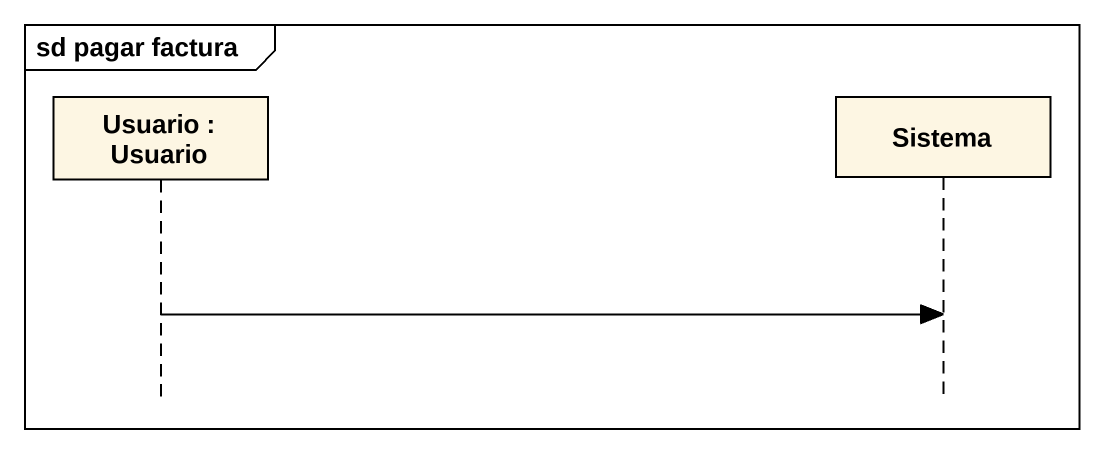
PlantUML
@startuml
mainframe sd pagar factura
hide footbox
participant "Usuario : Usuario" as Usuario
participant Sistema

Usuario -> Sistema
@enduml
